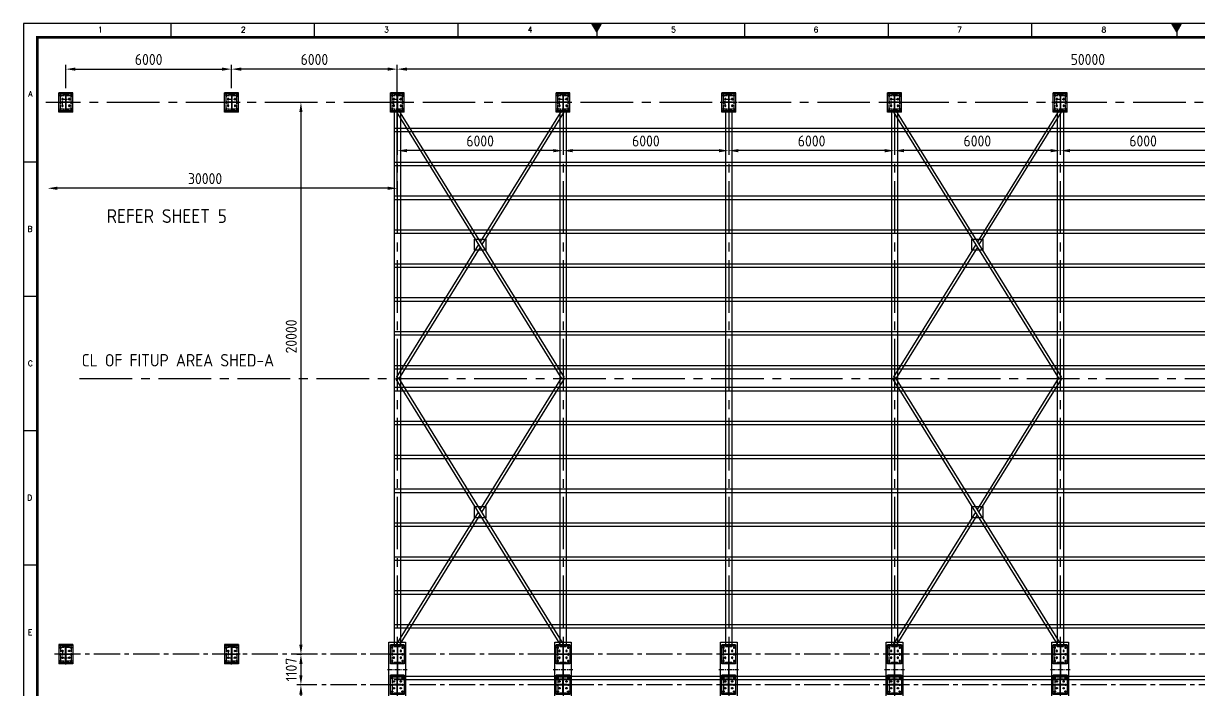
# Model space of a CAD drawing. Header units: millimetres. Extents: x -1055 to 11244, y -20673 to 2560.
# Drawn here: x 1995.7 to 2421.1, y 2315.7 to 2557.1 of the extents above; entities that cross this region are included whole.
import ezdxf
from ezdxf.enums import TextEntityAlignment as Align

# ---------------------------------------------------------------- set-up
doc = ezdxf.new("R2010")
doc.units = ezdxf.units.MM
doc.linetypes.add('CENTER2', pattern=[28.575, 19.05, -3.175, 3.175, -3.175])
for name, color, linetype in [('BORDER', 6, 'Continuous'), ('MAIN-1', 7, 'Continuous'), ('MAIN-2', 7, 'Continuous')]:
    doc.layers.add(name, color=color, linetype=linetype)
doc.styles.add('ACISOTS', font='isocp.shx')
doc.styles.add('ROMANS', font='romans.shx', dxfattribs={"width": 0.8})
doc.styles.get("Standard").update_dxf_attribs({"font": 'arial.ttf'})
doc.dimstyles.new('ISO-25', dxfattribs={"dimtxt": 4, "dimasz": 3.5, "dimexe": 1.5, "dimexo": 1.5, "dimgap": 1.5, "dimtad": 1, "dimtxsty": 'Standard', "dimcen": 0, "dimadec": 0, "dimazin": 0, "dimtfac": 1, "dimtmove": 0, "dimatfit": 3, "dimfxl": 1, "dimarcsym": 0})

# ---------------------------------------------------------------- blocks, each defined once
blk = doc.blocks.new('A$7E9513BA22FF')
at = {"color": 4}
for p, q in [((0, 670), (0, 653)), ((0, 670), (228, 670)), ((0, 653), (94, 653)), ((108, 639), (108, 94)), ((120, 639), (120, 94)), ((134, 653), (228, 653)), ((228, 653), (228, 670)), ((0, 80), (94, 80)), ((0, 80), (0, 63)), ((0, 63), (228, 63)), ((134, 80), (228, 80)), ((228, 63), (228, 80))]:
    blk.add_line(p, q, dxfattribs=at)
at = {"color": 3, "linetype": 'CENTER2'}
blk.add_line((114, 733), (114, 0), dxfattribs=at)
at = {"color": 4, "extrusion": (0, 0, -1)}
for centre, start, end in [((-94, 639), 90, 180), ((-134, 639), 0, 90), ((-134, 94), 270, 0)]:
    blk.add_arc(centre, 14, start, end, dxfattribs=at)
at = {"color": 4}
blk.add_arc((94, 94), 14, 270, 0, dxfattribs=at)
blk = doc.blocks.new('*D28733')
at = {"color": 0, "lineweight": -2}
for p, q in [((2131.03, 2495.08), (2131.03, 2542.01)), ((2627.53, 2540.51), (2134.53, 2540.51)), ((2631.03, 2529.95), (2631.03, 2542.01))]:
    blk.add_line(p, q, dxfattribs=at)
at = {"color": 0}
for points in [[(2134.53, 2541.1), (2134.53, 2539.93), (2131.03, 2540.51)], [(2627.53, 2539.93), (2627.53, 2541.1), (2631.03, 2540.51)]]:
    blk.add_solid(points, dxfattribs=at)
at = {"layer": 'Defpoints', "color": 0}
for p in [(2131.03, 2540.51), (2631.03, 2528.45), (2131.03, 2493.58)]:
    blk.add_point(p, dxfattribs=at)
at = {"color": 0, "insert": (2381.03, 2544.01), "char_height": 4, "attachment_point": 5, "style": 'ACISOTS'}
blk.add_mtext('50000', dxfattribs=at)
blk = doc.blocks.new('*D28734')
at = {"color": 0, "lineweight": -2}
blk.add_line((2127.53, 2497.34), (2007.96, 2497.34), dxfattribs=at)
at = {"color": 0}
for points in [[(2007.96, 2497.92), (2007.96, 2496.75), (2004.46, 2497.34)], [(2127.53, 2496.75), (2127.53, 2497.92), (2131.03, 2497.34)]]:
    blk.add_solid(points, dxfattribs=at)
at = {"layer": 'Defpoints', "color": 0}
for p in [(2004.46, 2528.45), (2004.46, 2497.34), (2131.03, 2499.74)]:
    blk.add_point(p, dxfattribs=at)
at = {"color": 0, "insert": (2061.45, 2500.84), "char_height": 4, "attachment_point": 5, "style": 'ACISOTS'}
blk.add_mtext('30000', dxfattribs=at)
blk = doc.blocks.new('*D28744')
at = {"color": 0, "lineweight": -2}
for p, q in [((2011.03, 2533.62), (2011.03, 2542.01)), ((2014.53, 2540.51), (2067.53, 2540.51)), ((2071.03, 2533.62), (2071.03, 2542.01))]:
    blk.add_line(p, q, dxfattribs=at)
at = {"color": 0}
for points in [[(2014.53, 2541.1), (2014.53, 2539.93), (2011.03, 2540.51)], [(2067.53, 2539.93), (2067.53, 2541.1), (2071.03, 2540.51)]]:
    blk.add_solid(points, dxfattribs=at)
at = {"layer": 'Defpoints', "color": 0}
for p in [(2071.03, 2540.51), (2011.03, 2532.12), (2071.03, 2532.12)]:
    blk.add_point(p, dxfattribs=at)
at = {"color": 0, "insert": (2041.03, 2544.01), "char_height": 4, "attachment_point": 5, "style": 'ACISOTS'}
blk.add_mtext('6000', dxfattribs=at)
blk = doc.blocks.new('*D28745')
at = {"color": 0, "lineweight": -2}
for p, q in [((2071.03, 2533.62), (2071.03, 2542.01)), ((2127.53, 2540.51), (2074.53, 2540.51)), ((2131.03, 2533.62), (2131.03, 2542.01))]:
    blk.add_line(p, q, dxfattribs=at)
at = {"color": 0}
for points in [[(2074.53, 2541.1), (2074.53, 2539.93), (2071.03, 2540.51)], [(2127.53, 2539.93), (2127.53, 2541.1), (2131.03, 2540.51)]]:
    blk.add_solid(points, dxfattribs=at)
at = {"layer": 'Defpoints', "color": 0}
for p in [(2071.03, 2540.51), (2071.03, 2532.12), (2131.03, 2532.12)]:
    blk.add_point(p, dxfattribs=at)
at = {"color": 0, "insert": (2101.03, 2544.01), "char_height": 4, "attachment_point": 5, "style": 'ACISOTS'}
blk.add_mtext('6000', dxfattribs=at)
blk = doc.blocks.new('*D28746')
at = {"color": 0, "lineweight": -2}
for p, q in [((2100.19, 2528.45), (2094.65, 2528.45)), ((2096.15, 2524.95), (2096.15, 2331.95)), ((2094.65, 2328.45), (2094.65, 2328.45))]:
    blk.add_line(p, q, dxfattribs=at)
at = {"color": 0}
for points in [[(2096.73, 2524.95), (2095.56, 2524.95), (2096.15, 2528.45)], [(2095.56, 2331.95), (2096.73, 2331.95), (2096.15, 2328.45)]]:
    blk.add_solid(points, dxfattribs=at)
at = {"layer": 'Defpoints', "color": 0}
for p in [(2101.69, 2528.45), (2096.15, 2328.45), (2096.15, 2328.45)]:
    blk.add_point(p, dxfattribs=at)
at = {"color": 0, "insert": (2092.64, 2443.64), "char_height": 4, "attachment_point": 5, "rotation": 90, "style": 'ACISOTS'}
blk.add_mtext('20000', dxfattribs=at)
blk = doc.blocks.new('*D28747')
at = {"color": 0, "lineweight": -2}
for p, q in [((2101.86, 2317.38), (2094.65, 2317.38)), ((2096.15, 2313.88), (2096.15, 2020.88)), ((2101.86, 2017.38), (2094.65, 2017.38))]:
    blk.add_line(p, q, dxfattribs=at)
at = {"color": 0}
for points in [[(2096.73, 2313.88), (2095.56, 2313.88), (2096.15, 2317.38)], [(2095.56, 2020.88), (2096.73, 2020.88), (2096.15, 2017.38)]]:
    blk.add_solid(points, dxfattribs=at)
at = {"layer": 'Defpoints', "color": 0}
for p in [(2103.36, 2317.38), (2096.15, 2017.38), (2103.36, 2017.38)]:
    blk.add_point(p, dxfattribs=at)
at = {"color": 0, "insert": (2092.64, 2203.61), "char_height": 4, "attachment_point": 5, "rotation": 90, "style": 'ACISOTS'}
blk.add_mtext('28400', dxfattribs=at)
blk = doc.blocks.new('A$7E951EA3323288')
at = {"layer": 'MAIN-1'}
for p, q in [((1, 24), (0, 23)), ((0, 23), (1, 22)), ((2, 26), (1, 24)), ((1, 22), (2, 20)), ((3, 28), (2, 27)), ((2, 27), (2, 26)), ((2, 20), (2, 19)), ((2, 19), (3, 18)), ((4, 29), (3, 28)), ((3, 18), (4, 17)), ((5, 32), (4, 31)), ((4, 31), (4, 29)), ((4, 17), (4, 15)), ((4, 15), (5, 14)), ((6, 33), (5, 32)), ((5, 14), (6, 13)), ((7, 35), (6, 34)), ((6, 34), (6, 33)), ((6, 13), (6, 12)), ((6, 12), (7, 11)), ((8, 36), (7, 35)), ((7, 11), (8, 10)), ((9, 38), (8, 37)), ((8, 37), (8, 36)), ((8, 10), (8, 9)), ((8, 9), (9, 8)), ((10, 40), (9, 38)), ((9, 8), (10, 6)), ((11, 42), (10, 41)), ((10, 41), (10, 40)), ((10, 6), (10, 5)), ((10, 5), (11, 4)), ((12, 43), (11, 42)), ((11, 4), (12, 3)), ((13, 46), (12, 45)), ((12, 45), (12, 43)), ((12, 3), (12, 1)), ((12, 1), (13, 0)), ((15, 46), (13, 46)), ((13, 0), (15, 0)), ((16, 46), (15, 46)), ((15, 0), (16, 0)), ((18, 46), (16, 46)), ((16, 0), (18, 0)), ((19, 46), (18, 46)), ((18, 0), (19, 0)), ((21, 46), (19, 46)), ((19, 0), (21, 0)), ((22, 46), (21, 46)), ((21, 0), (22, 0)), ((23, 46), (22, 46)), ((22, 0), (23, 0)), ((25, 46), (23, 46)), ((23, 0), (25, 0)), ((26, 46), (25, 46)), ((25, 0), (26, 0)), ((27, 46), (26, 46)), ((26, 0), (27, 0)), ((29, 46), (27, 46)), ((27, 0), (29, 0)), ((30, 46), (29, 46)), ((29, 0), (30, 0)), ((31, 46), (30, 46)), ((30, 0), (31, 0)), ((32, 46), (31, 46)), ((31, 0), (32, 0)), ((34, 46), (32, 46)), ((32, 0), (34, 0)), ((35, 46), (34, 46)), ((34, 0), (35, 0)), ((37, 46), (35, 46)), ((35, 0), (37, 0)), ((38, 46), (37, 46)), ((37, 0), (38, 0)), ((40, 46), (38, 46)), ((38, 0), (40, 0)), ((41, 45), (40, 46)), ((40, 0), (41, 1)), ((41, 43), (41, 45)), ((42, 42), (41, 43)), ((41, 3), (42, 4)), ((41, 1), (41, 3)), ((43, 41), (42, 42)), ((42, 4), (43, 5)), ((44, 40), (43, 41)), ((43, 5), (44, 6)), ((44, 38), (44, 40)), ((45, 37), (44, 38)), ((44, 8), (45, 9)), ((44, 6), (44, 8)), ((46, 36), (45, 37)), ((45, 9), (46, 10)), ((46, 35), (46, 36)), ((47, 34), (46, 35)), ((46, 11), (47, 12)), ((46, 10), (46, 11)), ((47, 33), (47, 34)), ((48, 32), (47, 33)), ((47, 13), (48, 14)), ((47, 12), (47, 13)), ((49, 31), (48, 32)), ((48, 14), (49, 15)), ((49, 29), (49, 31)), ((50, 28), (49, 29)), ((49, 17), (50, 18)), ((49, 15), (49, 17)), ((51, 27), (50, 28)), ((50, 18), (51, 19)), ((52, 26), (51, 27)), ((51, 19), (52, 20)), ((52, 24), (52, 26)), ((53, 23), (52, 24)), ((52, 22), (53, 23)), ((52, 20), (52, 22))]:
    blk.add_line(p, q, dxfattribs=at)
for radius, start, end in [(21.2, 0, 180), (21.2, 180, 0), (15, 0, 180), (15, 180, 0), (13.1, 0, 180), (13.1, 180, 0)]:
    blk.add_arc((27, 23), radius, start, end, dxfattribs=at)
at = {"layer": 'MAIN-2'}
for p, q in [((0, 23), (0, 23)), ((13, 46), (13, 46)), ((13, 0), (13, 0)), ((40, 46), (40, 46)), ((40, 0), (40, 0)), ((53, 23), (53, 23))]:
    blk.add_line(p, q, dxfattribs=at)
for radius, start, end in [(21.2, 0, 180), (21.2, 180, 0), (15, 0, 180), (15, 180, 0)]:
    blk.add_arc((27, 23), radius, start, end, dxfattribs=at)
blk = doc.blocks.new('A$7E951EB4E342')
at = {"transparency": 33554687}
h = blk.add_hatch(dxfattribs=at)
h.set_pattern_fill('ANSI31', color=256)
h.set_pattern_definition([(45, (5043.9417, 781.7102), (-2.245064, 2.245064), [])])
h.paths.add_polyline_path([(8, 49.4), (6.3, 49.4), (6.3, 38), (16.7, 38), (16.7, 38.5), (9.4, 38.5, -0.414214), (8, 39.9)])
h.paths.add_polyline_path([(6.3, 26.6), (8, 26.6), (8, 36, -0.414214), (9.4, 37.4), (16.7, 37.4), (16.7, 38), (6.3, 38)])
h.paths.add_polyline_path([(26.7, 38.5), (16.7, 38.5), (16.7, 38), (26.7, 38)])
h.paths.add_polyline_path([(16.7, 37.4), (26.7, 37.4), (26.7, 38), (16.7, 38)])
h.paths.add_polyline_path([(35.9, 38.5), (26.7, 38.5), (26.7, 38), (36.7, 38), (36.7, 38.5)])
h.paths.add_polyline_path([(26.7, 37.4), (35.9, 37.4), (36.7, 37.4), (36.7, 38), (26.7, 38)])
h.paths.add_polyline_path([(37.5, 38.5), (36.7, 38.5), (36.7, 38), (46.7, 38), (46.7, 38.5)])
h.paths.add_polyline_path([(36.7, 37.4), (37.5, 37.4), (46.7, 37.4), (46.7, 38), (36.7, 38)])
h.paths.add_polyline_path([(56.7, 38.5), (46.7, 38.5), (46.7, 38), (56.7, 38)])
h.paths.add_polyline_path([(46.7, 37.4), (56.7, 37.4), (56.7, 38), (46.7, 38)])
h.paths.add_polyline_path([(63.9, 38.5), (56.7, 38.5), (56.7, 38), (67, 38), (67, 49.4), (65.3, 49.4), (65.3, 39.9, -0.414214)])
h.paths.add_polyline_path([(65.3, 26.6), (67, 26.6), (67, 38), (56.7, 38), (56.7, 37.4), (63.9, 37.4, -0.414214), (65.3, 36)])
h.paths.add_polyline_path([(2.9, 7.8), (11.4, 7.8), (11.4, 0), (2.9, 0)], flags=9)
h.paths.add_polyline_path([(17.4, 7.8), (25.9, 7.8), (25.9, 0.2), (17.4, 0.2)], flags=9)
for p, q in [((1.7, 63), (1.7, 13)), ((71.7, 63), (1.7, 63)), ((4.7, 63), (4.7, 13)), ((6.3, 63), (6.3, 13)), ((35.9, 52), (35.9, 38.5)), ((37.5, 52), (35.9, 52)), ((37.5, 52), (37.5, 38.5)), ((67, 63), (67, 13)), ((68.6, 63), (68.6, 13)), ((71.7, 63), (71.7, 13)), ((71.7, 13), (1.7, 13)), ((35.9, 37.4), (35.9, 24)), ((37.5, 24), (35.9, 24)), ((37.5, 37.4), (37.5, 24))]:
    blk.add_line(p, q)
at = {"color": 3, "linetype": 'CENTER2'}
for p, q in [((63.6, 57), (9.7, 57)), ((12.3, 59), (12.3, 17)), ((27.1, 50.5), (21.9, 50.5)), ((24.5, 22.4), (24.5, 53.6)), ((39.3, 57), (34.1, 57)), ((36.7, 68.8), (36.7, 7.2)), ((46.2, 50.5), (51.4, 50.5)), ((48.8, 47.9), (48.8, 53.1)), ((58.4, 57), (63.6, 57)), ((61, 59), (61, 17)), ((63.6, 19), (9.7, 19)), ((51.4, 25.5), (21.9, 25.5)), ((39.3, 19), (34.1, 19)), ((46.2, 25.5), (51.4, 25.5)), ((48.8, 22.9), (48.8, 28.1)), ((58.4, 19), (63.6, 19))]:
    blk.add_line(p, q, dxfattribs=at)
for centre in [(12.3, 57), (24.5, 50.5), (36.7, 57), (48.8, 50.5), (61, 57), (12.3, 19), (24.5, 25.5), (36.7, 19), (48.8, 25.5), (61, 19)]:
    blk.add_circle(centre, 1.65)
at = {"xscale": 0.1, "yscale": 0.1, "zscale": 0.1, "rotation": 90}
blk.add_blockref('A$7E9513BA22FF', (73.3, 26.6), dxfattribs=at)
at = {"xscale": 0.1, "yscale": 0.1, "zscale": 0.1}
for p in [(9.6, 54.7), (21.8, 48.2), (34, 54.7), (46.2, 48.2), (58.3, 54.7), (9.6, 16.7), (21.8, 23.2), (34, 16.7), (46.2, 23.2), (58.3, 16.7)]:
    blk.add_blockref('A$7E951EA3323288', p, dxfattribs=at)
blk = doc.blocks.new('A$7E951EC212A2CA')
blk.add_line((5.8, 65.8), (205.8, 65.8))
at = {"color": 3, "linetype": 'CENTER2'}
for p, q in [((105.8, 0), (105.8, 71.6)), ((0, 35.8), (211.6, 35.8))]:
    blk.add_line(p, q, dxfattribs=at)
at = {"color": 6}
blk.add_line((205.8, 65.8), (205.8, 5.8), dxfattribs=at)
blk.add_lwpolyline([(205.8, 5.8), (5.8, 5.8), (5.8, 65.8), (205.8, 65.8)], close=True, dxfattribs=at)
blk = doc.blocks.new('A$7E951EC24B142')
for p, q in [((15.5, 60.8), (85.5, 60.8)), ((15.5, 60.8), (15.5, 10.8)), ((18.5, 10.8), (18.5, 60.8)), ((20.1, 10.8), (20.1, 60.8)), ((49.7, 49.8), (49.7, 36.4)), ((51.3, 49.8), (49.7, 49.8)), ((51.3, 49.8), (51.3, 36.4)), ((80.8, 10.8), (80.8, 60.8)), ((82.4, 10.8), (82.4, 60.8)), ((85.5, 60.8), (85.5, 10.8)), ((126.2, 60.8), (126.2, 10.8)), ((126.2, 60.8), (196.2, 60.8)), ((129.2, 10.8), (129.2, 60.8)), ((130.8, 10.8), (130.8, 60.8)), ((160.4, 49.8), (160.4, 36.4)), ((162, 49.8), (160.4, 49.8)), ((162, 49.8), (162, 36.4)), ((191.5, 10.8), (191.5, 60.8)), ((193.1, 10.8), (193.1, 60.8)), ((196.2, 60.8), (196.2, 10.8)), ((85.5, 10.8), (15.5, 10.8)), ((49.7, 35.2), (49.7, 21.8)), ((51.3, 21.8), (49.7, 21.8)), ((51.3, 35.2), (51.3, 21.8)), ((196.2, 10.8), (126.2, 10.8)), ((160.4, 35.2), (160.4, 21.8)), ((162, 21.8), (160.4, 21.8)), ((162, 35.2), (162, 21.8))]:
    blk.add_line(p, q)
at = {"color": 3, "linetype": 'CENTER2'}
for p, q in [((40.9, 48.3), (35.7, 48.3)), ((53.1, 54.8), (47.9, 54.8)), ((50.5, 66.6), (50.5, 5)), ((60, 48.3), (65.2, 48.3)), ((62.6, 45.7), (62.6, 50.9)), ((72.2, 54.8), (77.4, 54.8)), ((139.4, 54.8), (134.2, 54.8)), ((151.6, 48.3), (146.4, 48.3)), ((149, 45.7), (149, 50.9)), ((158.6, 54.8), (163.8, 54.8)), ((161.2, 66.6), (161.2, 5)), ((170.7, 48.3), (175.9, 48.3)), ((77.4, 16.8), (23.5, 16.8)), ((53.1, 16.8), (47.9, 16.8)), ((60, 23.3), (65.2, 23.3)), ((62.6, 20.7), (62.6, 25.9)), ((72.2, 16.8), (77.4, 16.8)), ((139.4, 16.8), (134.2, 16.8)), ((134.2, 16.8), (188.1, 16.8)), ((151.6, 23.3), (146.4, 23.3)), ((149, 20.7), (149, 25.9)), ((158.6, 16.8), (163.8, 16.8))]:
    blk.add_line(p, q, dxfattribs=at)
for centre in [(26.1, 54.8), (38.3, 48.3), (50.5, 54.8), (62.6, 48.3), (74.8, 54.8), (136.8, 54.8), (149, 48.3), (161.2, 54.8), (173.3, 48.3), (185.5, 54.8), (26.1, 16.8), (38.3, 23.3), (50.5, 16.8), (62.6, 23.3), (74.8, 16.8), (136.8, 16.8), (149, 23.3), (161.2, 16.8), (173.3, 23.3), (185.5, 16.8)]:
    blk.add_circle(centre, 1.65)
blk.add_blockref('A$7E951EC212A2CA', (0, 0))
at = {"yscale": 0.1, "zscale": 0.1}
for p, xscale, rotation in [((87.1, 24.4), 0.1, 90), ((124.5, 24.4), -0.1, 270)]:
    blk.add_blockref('A$7E9513BA22FF', p, dxfattribs=dict(at, xscale=xscale, rotation=rotation))
for p, xscale in [((23.5, 52.5), 0.1), ((35.6, 46), 0.1), ((47.8, 52.5), 0.1), ((60, 46), 0.1), ((72.2, 52.5), 0.1), ((139.5, 52.5), -0.1), ((151.6, 46), -0.1), ((163.8, 52.5), -0.1), ((176, 46), -0.1), ((188.2, 52.5), -0.1), ((23.5, 14.5), 0.1), ((35.6, 21), 0.1), ((47.8, 14.5), 0.1), ((60, 21), 0.1), ((72.2, 14.5), 0.1), ((139.5, 14.5), -0.1), ((151.6, 21), -0.1), ((163.8, 14.5), -0.1), ((176, 21), -0.1), ((188.2, 14.5), -0.1)]:
    blk.add_blockref('A$7E951EA3323288', p, dxfattribs=dict(at, xscale=xscale))
blk = doc.blocks.new('*D28750')
at = {"color": 0, "lineweight": -2}
for p, q in [((2371.03, 2523.29), (2371.03, 2509.47)), ((2431.03, 2523.45), (2431.03, 2509.47)), ((2427.53, 2510.97), (2374.53, 2510.97))]:
    blk.add_line(p, q, dxfattribs=at)
at = {"color": 0}
for points in [[(2374.53, 2511.55), (2374.53, 2510.38), (2371.03, 2510.97)], [(2427.53, 2510.38), (2427.53, 2511.55), (2431.03, 2510.97)]]:
    blk.add_solid(points, dxfattribs=at)
at = {"layer": 'Defpoints', "color": 0}
for p in [(2371.03, 2524.79), (2431.03, 2524.95), (2371.03, 2510.97)]:
    blk.add_point(p, dxfattribs=at)
at = {"color": 0, "insert": (2401.03, 2514.47), "char_height": 4, "attachment_point": 5, "style": 'ACISOTS'}
blk.add_mtext('6000', dxfattribs=at)
blk = doc.blocks.new('*D28751')
at = {"color": 0, "lineweight": -2}
for p, q in [((2311.03, 2523.29), (2311.03, 2509.47)), ((2371.03, 2523.45), (2371.03, 2509.47)), ((2367.53, 2510.97), (2314.53, 2510.97))]:
    blk.add_line(p, q, dxfattribs=at)
at = {"color": 0}
for points in [[(2314.53, 2511.55), (2314.53, 2510.38), (2311.03, 2510.97)], [(2367.53, 2510.38), (2367.53, 2511.55), (2371.03, 2510.97)]]:
    blk.add_solid(points, dxfattribs=at)
at = {"layer": 'Defpoints', "color": 0}
for p in [(2311.03, 2524.79), (2371.03, 2524.95), (2311.03, 2510.97)]:
    blk.add_point(p, dxfattribs=at)
at = {"color": 0, "insert": (2341.03, 2514.47), "char_height": 4, "attachment_point": 5, "style": 'ACISOTS'}
blk.add_mtext('6000', dxfattribs=at)
blk = doc.blocks.new('*D28752')
at = {"color": 0, "lineweight": -2}
for p, q in [((2251.03, 2523.29), (2251.03, 2509.47)), ((2311.03, 2523.45), (2311.03, 2509.47)), ((2307.53, 2510.97), (2254.53, 2510.97))]:
    blk.add_line(p, q, dxfattribs=at)
at = {"color": 0}
for points in [[(2254.53, 2511.55), (2254.53, 2510.38), (2251.03, 2510.97)], [(2307.53, 2510.38), (2307.53, 2511.55), (2311.03, 2510.97)]]:
    blk.add_solid(points, dxfattribs=at)
at = {"layer": 'Defpoints', "color": 0}
for p in [(2251.03, 2524.79), (2311.03, 2524.95), (2251.03, 2510.97)]:
    blk.add_point(p, dxfattribs=at)
at = {"color": 0, "insert": (2281.03, 2514.47), "char_height": 4, "attachment_point": 5, "style": 'ACISOTS'}
blk.add_mtext('6000', dxfattribs=at)
blk = doc.blocks.new('*D28753')
at = {"color": 0, "lineweight": -2}
for p, q in [((2191.03, 2523.29), (2191.03, 2509.47)), ((2251.03, 2523.45), (2251.03, 2509.47)), ((2247.53, 2510.97), (2194.53, 2510.97))]:
    blk.add_line(p, q, dxfattribs=at)
at = {"color": 0}
for points in [[(2194.53, 2511.55), (2194.53, 2510.38), (2191.03, 2510.97)], [(2247.53, 2510.38), (2247.53, 2511.55), (2251.03, 2510.97)]]:
    blk.add_solid(points, dxfattribs=at)
at = {"layer": 'Defpoints', "color": 0}
for p in [(2191.03, 2524.79), (2251.03, 2524.95), (2191.03, 2510.97)]:
    blk.add_point(p, dxfattribs=at)
at = {"color": 0, "insert": (2221.03, 2514.47), "char_height": 4, "attachment_point": 5, "style": 'ACISOTS'}
blk.add_mtext('6000', dxfattribs=at)
blk = doc.blocks.new('*D28754')
at = {"color": 0, "lineweight": -2}
for p, q in [((2131.03, 2523.29), (2131.03, 2509.47)), ((2191.03, 2523.45), (2191.03, 2509.47)), ((2187.53, 2510.97), (2134.53, 2510.97))]:
    blk.add_line(p, q, dxfattribs=at)
at = {"color": 0}
for points in [[(2134.53, 2511.55), (2134.53, 2510.38), (2131.03, 2510.97)], [(2187.53, 2510.38), (2187.53, 2511.55), (2191.03, 2510.97)]]:
    blk.add_solid(points, dxfattribs=at)
at = {"layer": 'Defpoints', "color": 0}
for p in [(2131.03, 2524.79), (2191.03, 2524.95), (2131.03, 2510.97)]:
    blk.add_point(p, dxfattribs=at)
at = {"color": 0, "insert": (2161.03, 2514.47), "char_height": 4, "attachment_point": 5, "style": 'ACISOTS'}
blk.add_mtext('6000', dxfattribs=at)
blk = doc.blocks.new('A1B')
at = {"layer": 'BORDER', "color": 1}
for p, q in [((56.44, 585), (56.44, 590)), ((56.44, 585), (56.44, 590)), ((108.38, 585), (108.38, 590)), ((108.38, 585), (108.38, 590)), ((160.31, 585), (160.31, 590)), ((160.31, 585), (160.31, 590)), ((264.19, 585), (264.19, 590)), ((316.12, 585), (316.12, 590)), ((368.06, 585), (368.06, 590)), ((3, 539.83), (8, 539.83)), ((3, 491.17), (8, 491.17)), ((3, 442.5), (8, 442.5)), ((3, 393.84), (8, 393.84))]:
    blk.add_line(p, q, dxfattribs=at)
at = {"layer": 'BORDER'}
for p, q in [((210.5, 587), (208.77, 590)), ((210.5, 590), (210.5, 585)), ((210.5, 587), (212.23, 590)), ((210.5, 588), (210.5, 585)), ((210.5, 588), (210.5, 585)), ((420.5, 587), (418.77, 590)), ((420.5, 590), (420.5, 585)), ((420.5, 587), (422.23, 590)), ((420.5, 588), (420.5, 585))]:
    blk.add_line(p, q, dxfattribs=at)
blk.add_lwpolyline([(837, 3), (837, 590), (3, 590), (3, 3)], close=True, dxfattribs=at)
at = {"layer": 'BORDER', "const_width": 1}
blk.add_lwpolyline([(8, 8), (832, 8), (832, 585), (8, 585)], close=True, dxfattribs=at)
at = {"layer": 'BORDER'}
for points in [[(212.23, 590), (208.77, 590), (210.5, 587)], [(422.23, 590), (418.77, 590), (420.5, 587)]]:
    blk.add_solid(points, dxfattribs=at)
at = {"layer": 'BORDER', "color": 1, "style": 'ROMANS'}
for s, p in [('1', (30.81, 586.75)), ('2', (82.56, 586.75)), ('3', (134.41, 586.75)), ('4', (186.37, 586.75)), ('5', (238.32, 586.75)), ('6', (289.89, 586.75)), ('7', (341.88, 586.75)), ('8', (394.13, 586.75)), ('A', (5.48, 563.52)), ('B', (5.35, 514.55)), ('C', (5.49, 465.84)), ('D', (5.25, 417.17)), ('E', (5.39, 368.4))]:
    blk.add_text(s, height=2, dxfattribs=at).set_placement(p, align=Align.CENTER)
blk = doc.blocks.new('*D28755')
at = {"color": 0, "lineweight": -2}
for p, q in [((2096.43, 2328.45), (2094.65, 2328.45)), ((2096.15, 2324.95), (2096.15, 2320.88)), ((2101.86, 2317.38), (2094.65, 2317.38))]:
    blk.add_line(p, q, dxfattribs=at)
at = {"color": 0}
for points in [[(2096.73, 2324.95), (2095.56, 2324.95), (2096.15, 2328.45)], [(2095.56, 2320.88), (2096.73, 2320.88), (2096.15, 2317.38)]]:
    blk.add_solid(points, dxfattribs=at)
at = {"layer": 'Defpoints', "color": 0}
for p in [(2097.93, 2328.45), (2096.15, 2317.38), (2103.36, 2317.38)]:
    blk.add_point(p, dxfattribs=at)
at = {"color": 0, "insert": (2092.65, 2322.92), "char_height": 4, "attachment_point": 5, "rotation": 90, "style": 'ACISOTS'}
blk.add_mtext('1107', dxfattribs=at)

msp = doc.modelspace()

# ---------------------------------------------------------------- linework, layer by layer
at = {"color": 3, "linetype": 'CENTER2'}
for p, q in [((2645.054187, 2528.454926), (2003.813942, 2528.454926)), ((2131.030563, 2528.454926), (2131.030563, 2017.384926)), ((2191.030563, 2528.454926), (2191.030563, 2017.384926)), ((2251.030563, 2528.454926), (2251.030563, 2017.384926)), ((2311.030563, 2528.454926), (2311.030563, 2017.384926)), ((2371.030563, 2528.454926), (2371.030563, 2017.384926)), ((2016.041348, 2428.454926), (2645.054187, 2428.454926))]:
    msp.add_line(p, q, dxfattribs=at)
for p, q in [((2129.890563, 2525.419926), (2129.890563, 2331.489926)), ((2130.605379, 2525.156831), (2190.605379, 2428.191831)), ((2131.455746, 2525.683021), (2191.455746, 2428.718021)), ((2132.170563, 2525.419926), (2132.170563, 2331.489926)), ((2190.605379, 2525.683021), (2161.030563, 2477.887653)), ((2191.455746, 2525.156831), (2161.618544, 2476.937426)), ((2189.890563, 2525.419926), (2189.890563, 2331.489926)), ((2192.170563, 2525.419926), (2192.170563, 2331.489926)), ((2249.890563, 2525.419926), (2249.890563, 2331.489926)), ((2252.170563, 2525.419926), (2252.170563, 2331.489926)), ((2309.890563, 2525.419926), (2309.890563, 2331.489926)), ((2310.605379, 2525.156831), (2370.605379, 2428.191831)), ((2311.455746, 2525.683021), (2371.455746, 2428.718021)), ((2312.170563, 2525.419926), (2312.170563, 2331.489926)), ((2370.605379, 2525.683021), (2341.030563, 2477.887653)), ((2371.455746, 2525.156831), (2341.618544, 2476.937426)), ((2369.890563, 2525.419926), (2369.890563, 2331.489926)), ((2372.170563, 2525.419926), (2372.170563, 2331.489926)), ((2632.170563, 2518.997319), (2129.890563, 2518.997319)), ((2632.170563, 2517.747319), (2129.890563, 2517.747319)), ((2632.170563, 2506.71794), (2129.890563, 2506.71794)), ((2632.170563, 2505.46794), (2129.890563, 2505.46794)), ((2632.170563, 2494.43856), (2129.890563, 2494.43856)), ((2632.170563, 2493.18856), (2129.890563, 2493.18856)), ((2632.170563, 2482.159181), (2129.890563, 2482.159181)), ((2632.170563, 2480.909181), (2129.890563, 2480.909181)), ((2160.442581, 2476.937426), (2130.605379, 2428.718021)), ((2161.030563, 2475.987199), (2131.455746, 2428.191831)), ((2340.442581, 2476.937426), (2310.605379, 2428.718021)), ((2341.030563, 2475.987199), (2311.455746, 2428.191831)), ((2632.170563, 2469.879801), (2129.890563, 2469.879801)), ((2632.170563, 2468.629801), (2129.890563, 2468.629801)), ((2632.170563, 2457.600422), (2129.890563, 2457.600422)), ((2632.170563, 2456.350422), (2129.890563, 2456.350422)), ((2632.170563, 2445.321043), (2129.890563, 2445.321043)), ((2632.170563, 2444.071043), (2129.890563, 2444.071043)), ((2632.170563, 2433.041663), (2129.890563, 2433.041663)), ((2632.170563, 2431.791663), (2129.890563, 2431.791663)), ((2632.170563, 2425.11819), (2129.890563, 2425.11819)), ((2190.605379, 2331.226831), (2130.605379, 2428.191831)), ((2191.455746, 2331.753021), (2131.455746, 2428.718021)), ((2161.030563, 2380.922653), (2190.605379, 2428.718021)), ((2161.618544, 2379.972426), (2191.455746, 2428.191831)), ((2370.605379, 2331.226831), (2310.605379, 2428.191831)), ((2371.455746, 2331.753021), (2311.455746, 2428.718021)), ((2341.030563, 2380.922653), (2370.605379, 2428.718021)), ((2341.618544, 2379.972426), (2371.455746, 2428.191831)), ((2632.170563, 2423.86819), (2129.890563, 2423.86819)), ((2632.170563, 2412.83881), (2129.890563, 2412.83881)), ((2632.170563, 2411.58881), (2129.890563, 2411.58881)), ((2632.170563, 2400.559431), (2129.890563, 2400.559431)), ((2632.170563, 2399.309431), (2129.890563, 2399.309431)), ((2632.170563, 2388.280052), (2129.890563, 2388.280052)), ((2632.170563, 2387.030052), (2129.890563, 2387.030052)), ((2130.605379, 2331.753021), (2160.442581, 2379.972426)), ((2131.455746, 2331.226831), (2161.030563, 2379.022199)), ((2310.605379, 2331.753021), (2340.442581, 2379.972426)), ((2311.455746, 2331.226831), (2341.030563, 2379.022199)), ((2632.170563, 2376.000672), (2129.890563, 2376.000672)), ((2632.170563, 2374.750672), (2129.890563, 2374.750672)), ((2632.170563, 2363.721293), (2129.890563, 2363.721293)), ((2632.170563, 2362.471293), (2129.890563, 2362.471293)), ((2632.170563, 2351.441913), (2129.890563, 2351.441913)), ((2632.170563, 2350.191913), (2129.890563, 2350.191913)), ((2632.170563, 2339.162534), (2129.890563, 2339.162534)), ((2632.170563, 2337.912534), (2129.890563, 2337.912534)), ((2631.030563, 2320.425064), (2131.030563, 2320.425064)), ((2631.030563, 2319.175064), (2131.030563, 2319.175064))]:
    msp.add_line(p, q)
at = {"color": 3, "linetype": 'CENTER2', "ltscale": 0.5}
for p, q in [((2645.054187, 2328.454926), (2005.431177, 2328.454926)), ((2645.054187, 2317.384926), (2103.356571, 2317.384926))]:
    msp.add_line(p, q, dxfattribs=at)
for points in [[(2159.030563, 2474.937426), (2159.030563, 2478.937426), (2163.030563, 2478.937426), (2163.030563, 2474.937426)], [(2339.030563, 2474.937426), (2339.030563, 2478.937426), (2343.030563, 2478.937426), (2343.030563, 2474.937426)], [(2159.030563, 2377.972426), (2159.030563, 2381.972426), (2163.030563, 2381.972426), (2163.030563, 2377.972426)], [(2339.030563, 2377.972426), (2339.030563, 2381.972426), (2343.030563, 2381.972426), (2343.030563, 2377.972426)]]:
    msp.add_lwpolyline(points, close=True)

# ---------------------------------------------------------------- block references
at = {"rotation": 360}
msp.add_blockref('A1B', (1992.712642, 1967.056595), dxfattribs=at)
for name, p, xscale, yscale, zscale, rotation in [('A$7E951EB4E342', (2007.233562, 2532.119928), 0.1, 0.1, 0.1, 269.9999999999999), ('A$7E951EB4E342', (2067.233562, 2532.119928), 0.1, 0.1, 0.1, 269.9999999999999), ('A$7E951EB4E342', (2127.233562, 2532.119928), 0.1, 0.1, 0.1, 269.9999999999999), ('A$7E951EB4E342', (2187.233562, 2532.119928), 0.1, 0.1, 0.1, 269.9999999999999), ('A$7E951EB4E342', (2247.233562, 2532.119928), 0.1, 0.1, 0.1, 269.9999999999999), ('A$7E951EB4E342', (2307.233562, 2532.119928), 0.1, 0.1, 0.1, 269.9999999999999), ('A$7E951EB4E342', (2367.233562, 2532.119928), 0.1, 0.1, 0.1, 269.9999999999999), ('A$7E951EB4E342', (2007.233562, 2324.789925), -0.1, 0.1, 0.1, 269.9999999999999), ('A$7E9513BA22FF', (2009.890563, 2324.789925), 0.01, 0.01, 0.01, 359.9999999999999), ('A$7E951EB4E342', (2067.233562, 2324.789925), -0.1, 0.1, 0.1, 269.9999999999999), ('A$7E9513BA22FF', (2069.890563, 2324.789925), 0.01, 0.01, 0.01, 359.9999999999999), ('A$7E951EC24B142', (2127.449874, 2333.500615), 0.1, 0.1, 0.1, 269.9999999999999), ('A$7E9513BA22FF', (2129.890563, 2324.789925), 0.01, 0.01, 0.01, 359.9999999999999), ('A$7E9513BA22FF', (2129.890563, 2324.789925), 0.01, 0.01, 0.01, 359.9999999999999), ('A$7E951EC24B142', (2187.449874, 2333.500615), 0.1, 0.1, 0.1, 269.9999999999999), ('A$7E9513BA22FF', (2189.890563, 2324.789925), 0.01, 0.01, 0.01, 359.9999999999999), ('A$7E9513BA22FF', (2189.890563, 2324.789925), 0.01, 0.01, 0.01, 359.9999999999999), ('A$7E951EC24B142', (2247.449874, 2333.500615), 0.1, 0.1, 0.1, 269.9999999999999), ('A$7E9513BA22FF', (2249.890563, 2324.789925), 0.01, 0.01, 0.01, 359.9999999999999), ('A$7E9513BA22FF', (2249.890563, 2324.789925), 0.01, 0.01, 0.01, 359.9999999999999), ('A$7E951EC24B142', (2307.449874, 2333.500615), 0.1, 0.1, 0.1, 269.9999999999999), ('A$7E9513BA22FF', (2309.890563, 2324.789925), 0.01, 0.01, 0.01, 359.9999999999999), ('A$7E9513BA22FF', (2309.890563, 2324.789925), 0.01, 0.01, 0.01, 359.9999999999999), ('A$7E951EC24B142', (2367.449874, 2333.500615), 0.1, 0.1, 0.1, 269.9999999999999), ('A$7E9513BA22FF', (2369.890563, 2324.789925), 0.01, 0.01, 0.01, 359.9999999999999), ('A$7E9513BA22FF', (2369.890563, 2324.789925), 0.01, 0.01, 0.01, 359.9999999999999), ('A$7E9513BA22FF', (2129.890563, 2318.719925), 0.01, 0.01, 0.01, 359.9999999999999), ('A$7E9513BA22FF', (2129.890563, 2318.719925), 0.01, 0.01, 0.01, 359.9999999999999), ('A$7E9513BA22FF', (2189.890563, 2318.719925), 0.01, 0.01, 0.01, 359.9999999999999), ('A$7E9513BA22FF', (2189.890563, 2318.719925), 0.01, 0.01, 0.01, 359.9999999999999), ('A$7E9513BA22FF', (2249.890563, 2318.719925), 0.01, 0.01, 0.01, 359.9999999999999), ('A$7E9513BA22FF', (2249.890563, 2318.719925), 0.01, 0.01, 0.01, 359.9999999999999), ('A$7E9513BA22FF', (2309.890563, 2318.719925), 0.01, 0.01, 0.01, 359.9999999999999), ('A$7E9513BA22FF', (2309.890563, 2318.719925), 0.01, 0.01, 0.01, 359.9999999999999), ('A$7E9513BA22FF', (2369.890563, 2318.719925), 0.01, 0.01, 0.01, 359.9999999999999), ('A$7E9513BA22FF', (2369.890563, 2318.719925), 0.01, 0.01, 0.01, 359.9999999999999)]:
    msp.add_blockref(name, p, dxfattribs=dict(xscale=xscale, yscale=yscale, zscale=zscale, rotation=rotation))

# ---------------------------------------------------------------- texts
at = {"attachment_point": 5, "style": 'ACISOTS'}
for s, insert, char_height in [('REFER SHEET 5', (2047.599449, 2487.266909), 5), ('CL OF FITUP AREA SHED-A', (2051.600993, 2435.013209), 4.5)]:
    msp.add_mtext(s, dxfattribs=dict(at, insert=insert, char_height=char_height))

# ---------------------------------------------------------------- dimensions: what is measured, and where the dimension line sits
for base, p1, p2, picture, middle in [((2071.030563, 2540.514534), (2011.030563, 2532.119928), (2071.030563, 2532.119928), '*D28744', (2041.030563, 2540.514534)), ((2071.030563, 2540.514534), (2131.030563, 2532.119928), (2071.030563, 2532.119928), '*D28745', (2101.030563, 2540.514534)), ((2131.030563, 2540.514534), (2631.030563, 2528.454926), (2131.030563, 2493.580099), '*D28733', (2381.030563, 2540.514534))]:
    dim = msp.add_linear_dim(base=base, p1=p1, p2=p2, dimstyle='ISO-25', override={"dimtxt": 4, "dimdec": 0, "dimlfac": 100, "dimtxsty": 'ACISOTS'})
    dim.commit()
    dim.dimension.update_dxf_attribs({"geometry": picture, "text_midpoint": middle, "dimtype": 160})
dim = msp.add_linear_dim(base=(2004.460952, 2497.33547), p1=(2131.030563, 2499.743963), p2=(2004.460952, 2528.454926), text='30000', dimstyle='ISO-25', override={"dimtxt": 4, "dimdec": 0, "dimlfac": 100, "dimtxsty": 'ACISOTS', "dimse1": 1, "dimse2": 1})
dim.commit()
dim.dimension.update_dxf_attribs({"geometry": '*D28734', "text_midpoint": (2061.451546, 2497.33547), "dimtype": 160})
for base, p1, p2, picture, middle in [((2096.145097, 2328.454926), (2101.685788, 2528.454926), (2096.145097, 2328.454926), '*D28746', (2096.145097, 2443.637643)), ((2096.145097, 2317.384926), (2097.927815, 2328.454926), (2103.356571, 2317.384926), '*D28755', (2096.145097, 2322.919926))]:
    dim = msp.add_linear_dim(base=base, p1=p1, p2=p2, angle=90, dimstyle='ISO-25', override={"dimtxt": 4, "dimdec": 0, "dimlfac": 100, "dimtxsty": 'ACISOTS'})
    dim.commit()
    dim.dimension.update_dxf_attribs({"geometry": picture, "text_midpoint": middle, "dimtype": 160})
for base, p1, p2, picture, middle in [((2131.030563, 2510.968141), (2191.030563, 2524.954926), (2131.030563, 2524.789925), '*D28754', (2161.030563, 2514.468141)), ((2191.030563, 2510.968141), (2251.030563, 2524.954926), (2191.030563, 2524.789925), '*D28753', (2221.030563, 2514.468141)), ((2251.030563, 2510.968141), (2311.030563, 2524.954926), (2251.030563, 2524.789925), '*D28752', (2281.030563, 2514.468141)), ((2311.030563, 2510.968141), (2371.030563, 2524.954926), (2311.030563, 2524.789925), '*D28751', (2341.030563, 2514.468141)), ((2371.030563, 2510.968141), (2431.030563, 2524.954926), (2371.030563, 2524.789925), '*D28750', (2401.030563, 2514.468141))]:
    dim = msp.add_linear_dim(base=base, p1=p1, p2=p2, dimstyle='ISO-25', override={"dimtxt": 4, "dimdec": 0, "dimlfac": 100, "dimtxsty": 'ACISOTS'})
    dim.commit()
    dim.dimension.update_dxf_attribs({"geometry": picture, "text_midpoint": middle})
dim = msp.add_linear_dim(base=(2096.145097, 2017.384926), p1=(2103.356571, 2317.384926), p2=(2103.356571, 2017.384926), angle=90, text='28400', dimstyle='ISO-25', override={"dimtxt": 4, "dimdec": 0, "dimlfac": 100, "dimtxsty": 'ACISOTS'})
dim.commit()
dim.dimension.update_dxf_attribs({"geometry": '*D28747', "text_midpoint": (2096.145097, 2203.606877), "dimtype": 160})

doc.saveas('drawing.dxf')
